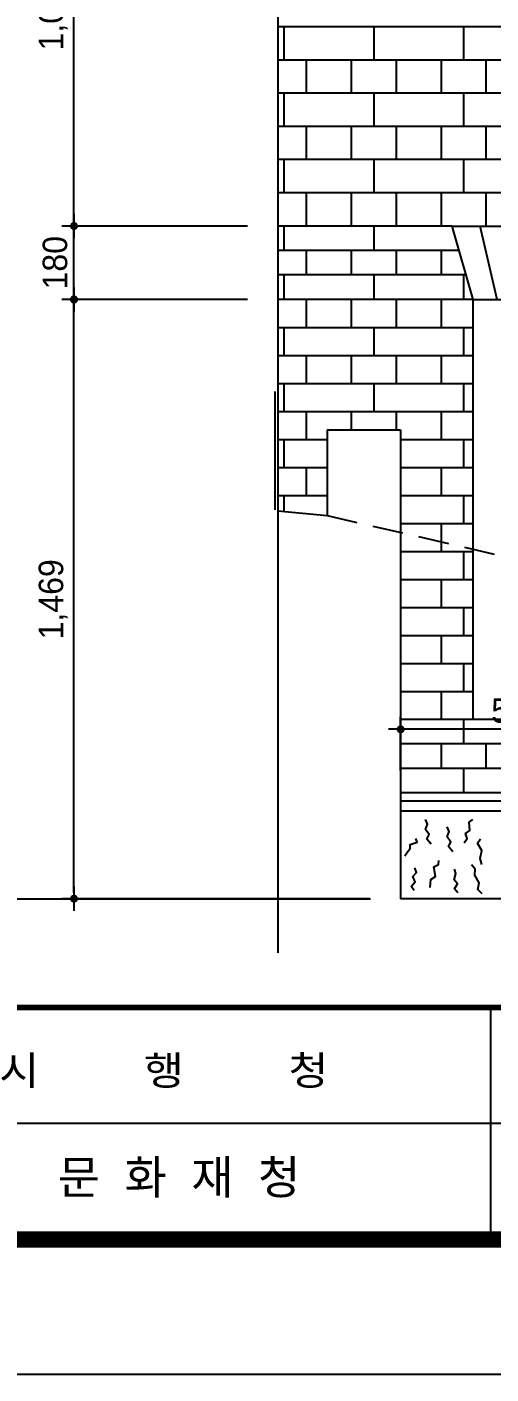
# Model space of a CAD drawing. Extents: x 194806 to 207421, y -159029 to -150119.
# Drawn here: x 197634 to 198770, y -159029 to -155726 of the extents above; entities that cross this region are included whole.
import ezdxf
from ezdxf.enums import TextEntityAlignment as Align

# ---------------------------------------------------------------- set-up
doc = ezdxf.new("R2010")
doc.units = 0
doc.header["$LTSCALE"] = 50
doc.header["$MEASUREMENT"] = 0
doc.header["$PDMODE"] = 35
doc.header["$PDSIZE"] = -10
doc.linetypes.add('HID', pattern=[2.3, 1.5, -0.8])
doc.layers.get('0').update_dxf_attribs({"linetype": 'CONTINUOUS'})
doc.layers.get('DEFPOINTS').update_dxf_attribs({"linetype": 'CONTINUOUS'})
for name, color, linetype in [('COR', 4, 'CONTINUOUS'), ('DIM', 7, 'CONTINUOUS'), ('ele-3', 6, 'CONTINUOUS'), ('h', 5, 'CONTINUOUS'), ('HAT', 5, 'CONTINUOUS'), ('W-2', 2, 'CONTINUOUS'), ('WAL', 3, 'CONTINUOUS'), ('WID', 4, 'CONTINUOUS')]:
    doc.layers.add(name, color=color, linetype=linetype)
doc.styles.add('HY울릉도M', font='HYWULM_0.TTF')
doc.styles.add('현창', font='HYWULM_0.TTF')
doc.dimstyles.new('ISO-25', dxfattribs={"dimscale": 20, "dimtxt": 4, "dimasz": 1, "dimexe": 2, "dimexo": 5, "dimtad": 1, "dimlunit": 6, "dimtxsty": '현창', "dimblk": 'DIMDOT', "dimcen": 2.5, "dimadec": 0, "dimazin": 0, "dimtfac": 1, "dimtmove": 0, "dimatfit": 3, "dimldrblk": 'DIMDOT', "dimfxl": 1, "dimarcsym": 0})

# ---------------------------------------------------------------- blocks, each defined once
blk = doc.blocks.new('20')
at = {"layer": 'COR', "linetype": 'Continuous'}
for p, q in [((252847, -53606), (252847, -57398)), ((308324, -55502), (230424, -55502)), ((308324, -55502), (230424, -55502))]:
    blk.add_line(p, q, dxfattribs=at)
at = {"layer": 'COR', "linetype": 'Continuous', "const_width": 270}
blk.add_lwpolyline([(230424, -2398), (230424, -57398), (308324, -57398), (308324, -2398)], close=True, dxfattribs=at)
at = {"layer": 'COR', "linetype": 'Continuous', "const_width": 94.8}
blk.add_lwpolyline([(308324, -53606), (230424, -53606)], dxfattribs=at)
at = {"layer": 'HAT'}
blk.add_line((226424, -59598), (310524, -59598), dxfattribs=at)
at = {"layer": 'WAL', "linetype": 'Continuous', "style": 'HY울릉도M', "width": 1.1}
blk.add_text('시         행         청', height=474.35, dxfattribs=at).set_placement((244822, -54873))
at = {"layer": 'WAL', "linetype": 'Continuous', "style": 'HY울릉도M'}
blk.add_text('문  화  재  청', height=550, dxfattribs=at).set_placement((249739, -56656), align=Align.RIGHT)
blk = doc.blocks.new('DIMDOT')
at = {"linetype": 'Continuous'}
blk.add_line((-2, 0), (2, 0), dxfattribs=at)
for radius in [0.5, 0.25]:
    blk.add_circle((0, 0), radius, dxfattribs=at)
blk = doc.blocks.new('*D12')
at = {"color": 0, "lineweight": -2}
for p, q in [((198173.4, -156213.9), (197718.8, -156213.9)), ((197748.8, -156378.9), (197748.8, -156228.9)), ((198173.4, -156393.9), (197718.8, -156393.9))]:
    blk.add_line(p, q, dxfattribs=at)
at = {"layer": 'DEFPOINTS', "color": 0}
for p in [(197748.8, -156213.9), (198248.4, -156213.9), (198248.4, -156393.9)]:
    blk.add_point(p, dxfattribs=at)
at = {"color": 0, "lineweight": -2, "xscale": 15, "yscale": 15, "zscale": 15}
for p, rotation in [((197748.8, -156213.9), 90), ((197748.8, -156393.9), 270)]:
    blk.add_blockref('DIMDOT', p, dxfattribs=dict(at, rotation=rotation))
at = {"color": 0, "insert": (197702.6, -156303.9), "char_height": 60, "attachment_point": 5, "rotation": 90, "style": '현창'}
blk.add_mtext('180', dxfattribs=at)
blk = doc.blocks.new('*D13')
at = {"color": 0, "lineweight": -2}
for p, q in [((198173.4, -155156.9), (197718.8, -155156.9)), ((197748.8, -156198.9), (197748.8, -155171.9)), ((198173.4, -156213.9), (197718.8, -156213.9))]:
    blk.add_line(p, q, dxfattribs=at)
at = {"layer": 'DEFPOINTS', "color": 0}
for p in [(197748.8, -155156.9), (198248.4, -155156.9), (198248.4, -156213.9)]:
    blk.add_point(p, dxfattribs=at)
at = {"color": 0, "lineweight": -2, "xscale": 15, "yscale": 15, "zscale": 15}
for p, rotation in [((197748.8, -155156.9), 90), ((197748.8, -156213.9), 270)]:
    blk.add_blockref('DIMDOT', p, dxfattribs=dict(at, rotation=rotation))
at = {"color": 0, "insert": (197698, -155685.1), "char_height": 60, "attachment_point": 5, "rotation": 90, "style": '현창'}
blk.add_mtext('1,057', dxfattribs=at)
blk = doc.blocks.new('*D38')
at = {"color": 0, "lineweight": -2}
for p, q in [((198548.7, -157548.9), (198548.7, -157417.8)), ((199123.7, -157548.9), (199123.7, -157417.8)), ((199108.7, -157447.8), (198563.7, -157447.8))]:
    blk.add_line(p, q, dxfattribs=at)
at = {"layer": 'DEFPOINTS', "color": 0}
for p in [(198548.7, -157447.8), (198548.7, -157623.9), (199123.7, -157623.9)]:
    blk.add_point(p, dxfattribs=at)
at = {"color": 0, "lineweight": -2, "xscale": 15, "yscale": 15, "zscale": 15, "rotation": 180}
blk.add_blockref('DIMDOT', (198548.7, -157447.8), dxfattribs=at)
at = {"color": 0, "lineweight": -2, "xscale": 15, "yscale": 15, "zscale": 15}
blk.add_blockref('DIMDOT', (199123.7, -157447.8), dxfattribs=at)
at = {"color": 0, "insert": (198836.2, -157402.2), "char_height": 60, "attachment_point": 5, "style": '현창'}
blk.add_mtext('575', dxfattribs=at)
blk = doc.blocks.new('*D47')
at = {"color": 0, "lineweight": -2}
for p, q in [((198173.4, -156394.5), (197718.8, -156394.5)), ((197748.8, -157848.5), (197748.8, -156409.5)), ((198473.7, -157863.5), (197718.8, -157863.5))]:
    blk.add_line(p, q, dxfattribs=at)
at = {"layer": 'DEFPOINTS', "color": 0}
for p in [(197748.8, -156394.5), (198248.4, -156394.5), (198548.7, -157863.5)]:
    blk.add_point(p, dxfattribs=at)
at = {"color": 0, "lineweight": -2, "xscale": 15, "yscale": 15, "zscale": 15}
for p, rotation in [((197748.8, -156394.5), 90), ((197748.8, -157863.5), 270)]:
    blk.add_blockref('DIMDOT', p, dxfattribs=dict(at, rotation=rotation))
at = {"color": 0, "insert": (197698, -157129.2), "char_height": 60, "attachment_point": 5, "rotation": 90, "style": '현창'}
blk.add_mtext('1,469', dxfattribs=at)
blk = doc.blocks.new('*D48')
at = {"color": 0, "lineweight": -2}
for p, q in [((198173.4, -151065.9), (197420, -151065.9)), ((197450, -157849.9), (197450, -151080.9)), ((198474.8, -157864.9), (197420, -157864.9))]:
    blk.add_line(p, q, dxfattribs=at)
at = {"layer": 'DEFPOINTS', "color": 0}
for p in [(197450, -151065.9), (198248.4, -151065.9), (198549.8, -157864.9)]:
    blk.add_point(p, dxfattribs=at)
at = {"color": 0, "lineweight": -2, "xscale": 15, "yscale": 15, "zscale": 15}
for p, rotation in [((197450, -151065.9), 90), ((197450, -157864.9), 270)]:
    blk.add_blockref('DIMDOT', p, dxfattribs=dict(at, rotation=rotation))
at = {"color": 0, "insert": (197399.1, -154465.5), "char_height": 60, "attachment_point": 5, "rotation": 90, "style": '현창'}
blk.add_mtext('6,799', dxfattribs=at)

msp = doc.modelspace()

# ---------------------------------------------------------------- linework, layer by layer
at = {"layer": 'DIM'}
msp.add_lwpolyline([(198248.391, -151065.57), (198248.391, -154566.874), (198148.391, -154606.874), (198348.391, -154606.874), (198248.391, -154646.874), (198248.391, -157996.25)], dxfattribs=at)
at = {"layer": 'ele-3'}
for p, q in [((198675.254, -156213.881), (198248.391, -156213.881)), ((198692.22, -156273.881), (198248.391, -156273.881)), ((198709.186, -156333.881), (198248.391, -156333.881)), ((198726.151, -156393.881), (198248.391, -156393.881)), ((198241.151, -156909.71), (198241.151, -156619.47)), ((202838.651, -157423.881), (198548.651, -157423.881)), ((202838.651, -157483.881), (198548.651, -157483.881)), ((202838.651, -157543.881), (198548.651, -157543.881))]:
    msp.add_line(p, q, dxfattribs=at)
for points in [[(198263.651, -156273.881), (198263.651, -156213.881)], [(198483.651, -156273.881), (198483.651, -156213.881)], [(198318.651, -156333.881), (198318.651, -156273.881)], [(198428.651, -156333.881), (198428.651, -156273.881)], [(198538.651, -156333.881), (198538.651, -156273.881)], [(198648.651, -156333.881), (198648.651, -156273.881)], [(198263.651, -156393.881), (198263.651, -156333.881)], [(198483.651, -156393.881), (198483.651, -156333.881)], [(198703.651, -156393.881), (198703.651, -156333.881)], [(198703.651, -157483.881), (198703.651, -157423.881)], [(198648.651, -157543.881), (198648.651, -157483.881)], [(198758.651, -157543.881), (198758.651, -157483.881)], [(198703.651, -157603.881), (198703.651, -157543.881)]]:
    msp.add_lwpolyline(points, dxfattribs=at)
at = {"layer": 'h'}
for p, q in [((202838.651, -155725.768), (198248.391, -155725.768)), ((202838.651, -155807.12), (198248.391, -155807.12)), ((202838.651, -155888.473), (198248.391, -155888.473)), ((202838.651, -155969.825), (198248.391, -155969.825)), ((202838.651, -156051.177), (198248.391, -156051.177)), ((202838.651, -156132.529), (198248.391, -156132.529)), ((198785.242, -156393.881), (198743.599, -156213.881)), ((198248.391, -156462.548), (198726.151, -156462.548)), ((198248.391, -156531.215), (198726.151, -156531.215)), ((198248.391, -156599.881), (198726.151, -156599.881)), ((198248.391, -156668.548), (198726.151, -156668.548)), ((198248.391, -156737.215), (198368.651, -156737.215)), ((198548.651, -156737.215), (198726.151, -156737.215)), ((198248.391, -156805.881), (198368.651, -156805.881)), ((198548.651, -156805.881), (198726.151, -156805.881)), ((198248.391, -156874.548), (198368.651, -156874.548)), ((198548.651, -156874.548), (198726.151, -156874.548)), ((198548.651, -156943.215), (198726.151, -156943.215)), ((198548.651, -157011.881), (198726.151, -157011.881)), ((198548.651, -157080.548), (198726.151, -157080.548)), ((198548.651, -157149.215), (198726.151, -157149.215)), ((198548.651, -157217.881), (198726.151, -157217.881)), ((198548.651, -157286.548), (198726.151, -157286.548)), ((198548.651, -157355.215), (198726.151, -157355.215))]:
    msp.add_line(p, q, dxfattribs=at)
for points in [[(198263.651, -155807.12), (198263.651, -155725.768)], [(198483.651, -155807.12), (198483.651, -155725.768)], [(198703.651, -155807.12), (198703.651, -155725.768)], [(198318.651, -155888.473), (198318.651, -155807.12)], [(198428.651, -155888.473), (198428.651, -155807.12)], [(198538.651, -155888.473), (198538.651, -155807.12)], [(198648.651, -155888.473), (198648.651, -155807.12)], [(198758.651, -155888.473), (198758.651, -155807.12)], [(198263.651, -155969.825), (198263.651, -155888.473)], [(198483.651, -155969.825), (198483.651, -155888.473)], [(198703.651, -155969.825), (198703.651, -155888.473)], [(198318.651, -156051.177), (198318.651, -155969.825)], [(198428.651, -156051.177), (198428.651, -155969.825)], [(198538.651, -156051.177), (198538.651, -155969.825)], [(198648.651, -156051.177), (198648.651, -155969.825)], [(198758.651, -156051.177), (198758.651, -155969.825)], [(198263.651, -156132.529), (198263.651, -156051.177)], [(198483.651, -156132.529), (198483.651, -156051.177)], [(198703.651, -156132.529), (198703.651, -156051.177)], [(198318.651, -156213.881), (198318.651, -156132.529)], [(198428.651, -156213.881), (198428.651, -156132.529)], [(198538.651, -156213.881), (198538.651, -156132.529)], [(198648.651, -156213.881), (198648.651, -156132.529)], [(198758.651, -156213.881), (198758.651, -156132.529)], [(198318.651, -156462.548), (198318.651, -156393.881)], [(198428.651, -156462.548), (198428.651, -156393.881)], [(198538.651, -156462.548), (198538.651, -156393.881)], [(198648.651, -156462.548), (198648.651, -156393.881)], [(198263.651, -156531.215), (198263.651, -156462.548)], [(198483.651, -156531.215), (198483.651, -156462.548)], [(198703.651, -156531.215), (198703.651, -156462.548)], [(198318.651, -156599.881), (198318.651, -156531.215)], [(198428.651, -156599.881), (198428.651, -156531.215)], [(198538.651, -156599.881), (198538.651, -156531.215)], [(198648.651, -156599.881), (198648.651, -156531.215)], [(198263.651, -156668.548), (198263.651, -156599.881)], [(198483.651, -156668.548), (198483.651, -156599.881)], [(198703.651, -156668.548), (198703.651, -156599.881)], [(198318.651, -156737.215), (198318.651, -156668.548)], [(198428.651, -156713.881), (198428.651, -156668.548)], [(198538.651, -156713.881), (198538.651, -156668.548)], [(198648.651, -156737.215), (198648.651, -156668.548)], [(198263.651, -156805.881), (198263.651, -156737.215)], [(198703.651, -156805.881), (198703.651, -156737.215)], [(198318.651, -156874.548), (198318.651, -156805.881)], [(198648.651, -156874.548), (198648.651, -156805.881)], [(198263.651, -156913.439), (198263.651, -156874.548)], [(198703.651, -156943.215), (198703.651, -156874.548)], [(198648.651, -157011.881), (198648.651, -156943.215)], [(198703.651, -157080.548), (198703.651, -157011.881)], [(198648.651, -157149.215), (198648.651, -157080.548)], [(198703.651, -157217.881), (198703.651, -157149.215)], [(198648.651, -157286.548), (198648.651, -157217.881)], [(198703.651, -157355.215), (198703.651, -157286.548)], [(198648.651, -157423.881), (198648.651, -157355.215)], [(198623.912, -157729.736), (198612.599, -157717.352), (198619.064, -157706.045), (198609.367, -157693.661), (198614.215, -157680.2), (198609.367, -157668.893)], [(198676.989, -157748.087), (198665.677, -157735.703), (198672.141, -157724.395), (198662.444, -157712.011), (198667.292, -157698.55), (198662.444, -157687.243)], [(198704.323, -157726.744), (198711.953, -157715.559), (198707.375, -157703.865), (198718.565, -157696.239), (198716.531, -157675.902), (198725.686, -157668.783)], [(198559.504, -157757.934), (198565.429, -157748.781), (198571.893, -157740.166), (198571.893, -157730.474), (198589.67, -157725.089), (198585.899, -157715.398)], [(198747.418, -157779.178), (198743.792, -157765.06), (198747.729, -157744.848), (198737.184, -157726.95), (198744.186, -157716.181)], [(198581.572, -157842.848), (198574.569, -157833.694), (198584.265, -157821.849), (198578.878, -157808.926), (198587.497, -157799.234), (198583.188, -157787.389)], [(198620.74, -157835.853), (198622.895, -157816.47), (198634.207, -157808.931), (198630.437, -157785.24), (198641.21, -157779.318), (198642.287, -157769.625)], [(198688.54, -157848.82), (198680.923, -157838.95), (198687.694, -157826.824), (198679.794, -157816.953), (198683.744, -157801.725), (198680.358, -157791.29)], [(198748.518, -157851.639), (198737.745, -157840.871), (198740.977, -157824.718), (198730.742, -157805.333), (198731.281, -157790.796), (198722.124, -157780.027)]]:
    msp.add_lwpolyline(points, dxfattribs=at)
at = {"layer": 'HAT'}
for p, q in [((202838.651, -157603.881), (198548.651, -157603.881)), ((199098.651, -157648.881), (198548.651, -157648.881))]:
    msp.add_line(p, q, dxfattribs=at)
at = {"layer": 'W-2'}
for p, q in [((198368.651, -156713.881), (198548.651, -156713.881)), ((198368.651, -156713.881), (198368.651, -156923.881)), ((198548.651, -156713.881), (198548.651, -157863.881)), ((198248.391, -156911.922), (198368.651, -156923.881)), ((203078.651, -157863.881), (198548.651, -157863.881))]:
    msp.add_line(p, q, dxfattribs=at)
at = {"layer": 'WID'}
for p, q in [((198726.151, -156393.881), (198675.254, -156213.881)), ((198675.254, -156213.881), (199427.049, -156213.881)), ((202898.651, -157623.881), (198548.651, -157623.881))]:
    msp.add_line(p, q, dxfattribs=at)
msp.add_lwpolyline([(198726.151, -156393.881), (199376.151, -156393.881), (199376.151, -157423.881), (198726.151, -157423.881)], close=True, dxfattribs=at)
at = {"layer": 'WID', "linetype": 'HID'}
msp.add_lwpolyline([(198368.651, -156923.881), (199248.343, -157126.722), (200195.509, -157309.708), (200854.723, -157433.126), (201904.063, -157595.289), (202735.616, -157707.463), (203188.651, -157758.881)], dxfattribs=at)

# ---------------------------------------------------------------- block references
at = {"layer": 'WAL', "xscale": 0.1500000000232831, "yscale": 0.1500000000232831, "zscale": 0.15}
msp.add_blockref('20', (160842.234, -150089.181), dxfattribs=at)

# ---------------------------------------------------------------- dimensions: what is measured, and where the dimension line sits
for base, p1, p2, angle, picture, middle in [((197449.963, -151065.88), (198549.794, -157864.88), (198248.391, -151065.88), 90, '*D48', (197449.963, -154465.53)), ((197748.818, -155156.883), (198248.391, -156213.881), (198248.391, -155156.883), 90, '*D13', (197748.818, -155685.092)), ((197748.818, -156213.881), (198248.391, -156393.885), (198248.391, -156213.881), 90, '*D12', (197748.818, -156303.883)), ((197748.818, -156394.461), (198548.651, -157863.461), (198248.391, -156394.461), 90, '*D47', (197748.818, -157129.171)), ((198548.651, -157447.829), (199123.651, -157623.881), (198548.651, -157623.881), 180, '*D38', (198836.151, -157447.829))]:
    dim = msp.add_linear_dim(base=base, p1=p1, p2=p2, angle=angle, dimstyle='ISO-25', override={"dimscale": 15, "dimtxt": 4, "dimasz": 1, "dimexe": 2, "dimexo": 5, "dimgap": 1, "dimlunit": 6, "dimdle": 2, "dimtix": 1})
    dim.commit()
    dim.dimension.update_dxf_attribs({"geometry": picture, "text_midpoint": middle, "dimtype": 128})

doc.saveas('drawing.dxf')
